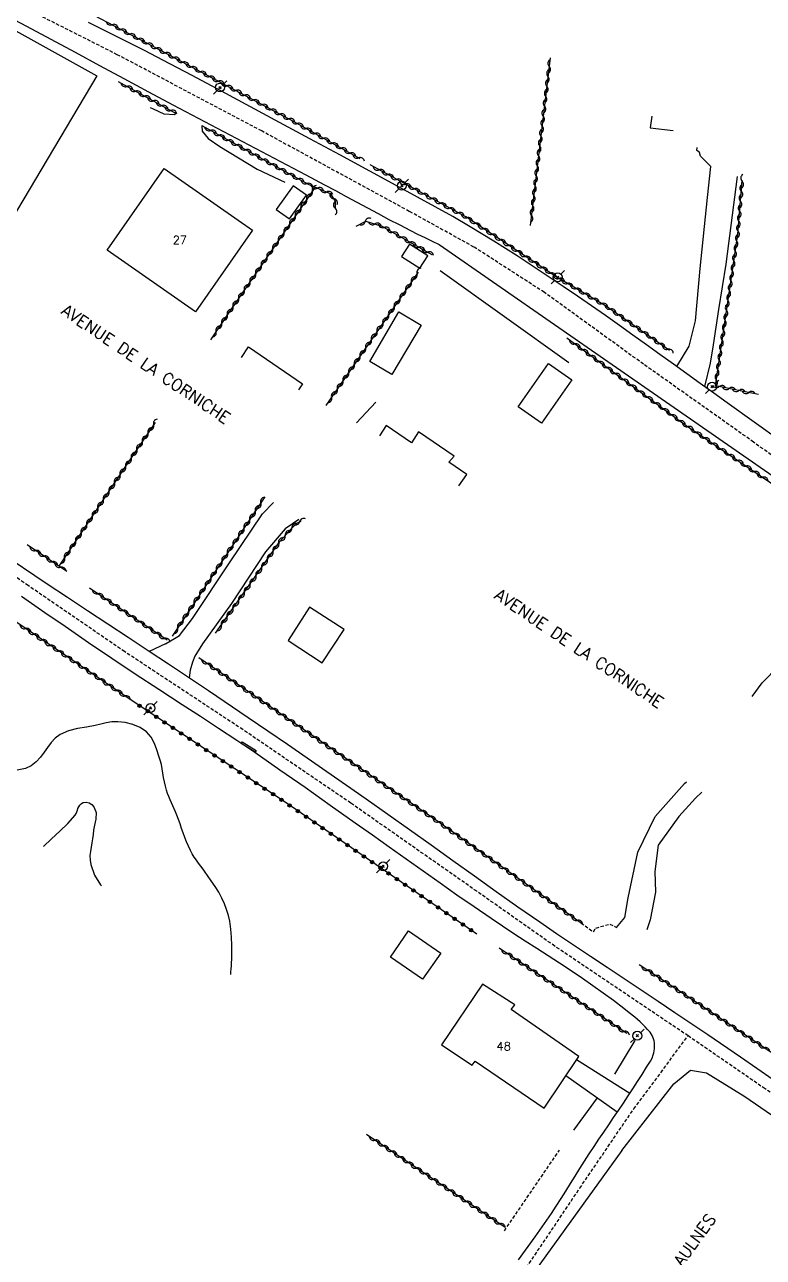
# Model space of a CAD drawing. Header units: millimetres. Extents: x 159000 to 160001, y 158000 to 159001.
# Drawn here: x 159453.4 to 159564.1, y 158266 to 158450.6 of the extents above; entities that cross this region are included whole.
import ezdxf
from ezdxf.enums import TextEntityAlignment as Align

# ---------------------------------------------------------------- set-up
doc = ezdxf.new("R2010")
doc.units = ezdxf.units.MM
doc.linetypes.add('DASHED', pattern=[0.75, 0.5, -0.25])
doc.layers.get('0').update_dxf_attribs({"linetype": 'CONTINUOUS'})
for name, color, linetype in [('W0001', 6, 'DASHED'), ('W0008', 7, 'CONTINUOUS'), ('W0017', 7, 'CONTINUOUS'), ('W0101', 7, 'CONTINUOUS'), ('W0104', 1, 'CONTINUOUS'), ('W0112', 1, 'DASHED'), ('W0211', 2, 'CONTINUOUS'), ('W0214', 2, 'CONTINUOUS'), ('W0300', 7, 'CONTINUOUS'), ('W0310', 3, 'CONTINUOUS'), ('W0323', 7, 'CONTINUOUS'), ('W0333', 7, 'CONTINUOUS'), ('W0402', 7, 'CONTINUOUS'), ('W0473', 7, 'CONTINUOUS'), ('W0515', 5, 'CONTINUOUS'), ('W0989', 7, 'CONTINUOUS'), ('W0991', 7, 'CONTINUOUS')]:
    doc.layers.add(name, color=color, linetype=linetype)
doc.styles.get("Standard").update_dxf_attribs({"font": 'romans.shx', "width": 0.85})

# ---------------------------------------------------------------- blocks, each defined once
blk = doc.blocks.new('T473')
for p, q in [((-0.166667, 0.166667), (0.166667, -0.166667)), ((-0.166667, -0.166667), (0.166667, 0.166667)), ((0.500001, 0.500001), (1.000002, 1.000002)), ((-1.000002, -1.000002), (-0.500001, -0.500001))]:
    blk.add_line(p, q)
blk.add_ellipse((0, 0), major_axis=(0.471405, 0.471405), ratio=1, start_param=5.4977871438, end_param=11.780972451)
blk = doc.blocks.new('t323o')
at = {"color": 0, "linetype": 'Continuous'}
for radius in [0.25, 0.15]:
    blk.add_circle((0, 0), radius, dxfattribs=at)
blk = doc.blocks.new('t310o')
at = {"color": 0, "linetype": 'Continuous'}
for centre, start, end in [((-0.5, 0.38), 216.8699, 323.1304), ((0.5, -0.37), 36.8699, 143.1303)]:
    blk.add_arc(centre, 0.625, start, end, dxfattribs=at)

msp = doc.modelspace()

# ---------------------------------------------------------------- linework, layer by layer
at = {"layer": 'W0001'}
for points in [[(159671.68, 158310.62), (159659.84, 158319.03), (159641.72, 158332.19), (159619.67, 158348.07), (159600.2, 158361.84), (159577.97, 158376.89), (159562.61, 158388.09), (159546.12, 158399.76), (159531.24, 158410.53), (159520.71, 158417.31), (159511.03, 158422.65), (159488.91, 158434.69), (159467.27, 158446.12), (159449.02, 158455.33), (159427.79, 158466.45), (159413.51, 158473.64), (159400.57, 158480.47), (159376.23, 158492.15)], [(159552.81, 158299.14), (159532.83, 158312.57), (159521.13, 158320.8), (159502.26, 158334), (159486.08, 158345.01), (159468.35, 158356.7), (159453.91, 158366.59), (159440.61, 158375.81), (159427.74, 158384.37), (159413.19, 158394.07)], [(159600.54, 158171), (159596.61, 158173.73), (159571.76, 158193.05), (159545.31, 158208.02), (159529.65, 158217.99), (159518.74, 158225.31), (159515.91, 158228.78), (159514.41, 158232.03), (159513.46, 158236.65), (159514.14, 158243.34), (159518.14, 158249.91), (159524.41, 158258.2), (159536.58, 158276.33), (159544.67, 158288.21), (159552.81, 158299.14)], [(159741.56, 158171), (159730.37, 158177.59), (159718.16, 158184.75), (159703.61, 158194.06), (159688.88, 158205.98), (159672.21, 158217.91), (159652.84, 158230.92), (159633.35, 158244.9), (159617.09, 158256.1), (159599.03, 158267.56), (159578.3, 158282.08), (159564.34, 158291.2), (159552.81, 158299.14)]]:
    msp.add_lwpolyline(points, dxfattribs=at)
at = {"layer": 'W0008'}
for points in [[(159449.98, 158452.35), (159453.65, 158450.41), (159457.31, 158448.45), (159460.97, 158446.48), (159464.62, 158444.51), (159468.27, 158442.54), (159471.93, 158440.57), (159475.59, 158438.62), (159478.43, 158437.12), (159481.28, 158435.61), (159484.12, 158434.12), (159486.97, 158432.62), (159489.81, 158431.12), (159492.66, 158429.62), (159495.5, 158428.12), (159498.34, 158426.62), (159499.95, 158425.76), (159501.56, 158424.9), (159503.16, 158424.04), (159504.76, 158423.17), (159506.37, 158422.31), (159507.98, 158421.45), (159509.59, 158420.61), (159511.22, 158419.78), (159512.28, 158419.24), (159513.35, 158418.72), (159514.43, 158418.2), (159515.51, 158417.7)], [(159566.74, 158388.18), (159562.7, 158391.07), (159558.66, 158393.96), (159556.64, 158395.41), (159554.63, 158396.86), (159552.61, 158398.32), (159550.6, 158399.77), (159548.59, 158401.22), (159546.57, 158402.67), (159544.55, 158404.12), (159542.53, 158405.55), (159540.43, 158407.03), (159538.34, 158408.5), (159536.23, 158409.96), (159534.11, 158411.4), (159530.65, 158413.7), (159527.19, 158415.97), (159523.69, 158418.19), (159520.15, 158420.35), (159517.54, 158421.87), (159514.9, 158423.33), (159512.24, 158424.76), (159509.59, 158426.2), (159505.1, 158428.65), (159500.6, 158431.1), (159496.1, 158433.53), (159491.6, 158435.96), (159487.24, 158438.32), (159482.87, 158440.68), (159478.5, 158443.02), (159474.11, 158445.32), (159471.33, 158446.75), (159468.54, 158448.16), (159465.75, 158449.56), (159462.95, 158450.94)], [(159515.51, 158417.7), (159593.27, 158363.78)], [(159565.56, 158292.56), (159560.67, 158295.93), (159555.76, 158299.28), (159550.84, 158302.61), (159548.31, 158304.31), (159545.78, 158306), (159543.24, 158307.68), (159540.7, 158309.36), (159538.16, 158311.04), (159535.63, 158312.73), (159533.1, 158314.44), (159530.59, 158316.15), (159527.31, 158318.43), (159524.05, 158320.72), (159520.8, 158323.04), (159517.56, 158325.36), (159514.32, 158327.69), (159511.08, 158330.01), (159507.83, 158332.32), (159504.56, 158334.61), (159498.68, 158338.69), (159492.79, 158342.76), (159486.89, 158346.8), (159480.96, 158350.81), (159477.95, 158352.83), (159474.93, 158354.84), (159471.91, 158356.84), (159468.88, 158358.83), (159465.85, 158360.82), (159462.83, 158362.81), (159459.8, 158364.8), (159456.78, 158366.81), (159449.47, 158371.69)], [(159476.99, 158348.72), (159473.47, 158351.02), (159469.96, 158353.34), (159466.47, 158355.67), (159462.98, 158358.02), (159460.96, 158359.4), (159458.94, 158360.79), (159456.92, 158362.18), (159454.91, 158363.57), (159452.9, 158364.97)], [(159527.4, 158265.57), (159529.9, 158269.04), (159532.33, 158272.55), (159533.06, 158273.65), (159533.78, 158274.76), (159534.48, 158275.88), (159535.18, 158277), (159535.88, 158278.13), (159536.58, 158279.25), (159537.28, 158280.36), (159538, 158281.48), (159538.72, 158282.57), (159539.44, 158283.65), (159540.18, 158284.73), (159540.91, 158285.81), (159541.65, 158286.89), (159542.38, 158287.97), (159543.11, 158289.06), (159543.83, 158290.15), (159544.53, 158291.21), (159545.23, 158292.28), (159545.92, 158293.36), (159546.59, 158294.45), (159546.86, 158294.9), (159547.15, 158295.35), (159547.4, 158295.82), (159547.59, 158296.32), (159547.65, 158296.61), (159547.71, 158296.91), (159547.75, 158297.2), (159547.77, 158297.5), (159547.77, 158297.8), (159547.75, 158298.11), (159547.7, 158298.4), (159547.62, 158298.7), (159547.41, 158299.21), (159547.1, 158299.68), (159546.74, 158300.1), (159546.38, 158300.5), (159545.63, 158301.26), (159544.83, 158301.95), (159544, 158302.61), (159543.17, 158303.25), (159541.65, 158304.42), (159540.1, 158305.54), (159538.53, 158306.64), (159536.96, 158307.73), (159535.27, 158308.88), (159533.56, 158310.01), (159531.85, 158311.12), (159530.13, 158312.23), (159528.41, 158313.33), (159526.7, 158314.44), (159524.99, 158315.56), (159523.29, 158316.7), (159520.73, 158318.46), (159518.17, 158320.23), (159515.63, 158322.02), (159513.09, 158323.81), (159510.56, 158325.61), (159508.02, 158327.41), (159505.49, 158329.21), (159502.94, 158331), (159499.18, 158333.65), (159495.42, 158336.32), (159491.65, 158338.96), (159487.86, 158341.57), (159485.16, 158343.39), (159482.45, 158345.19), (159479.73, 158346.96), (159476.99, 158348.72)], [(159550.66, 158291.95), (159553.18, 158294.01)], [(159553.18, 158294.01), (159555.57, 158293.61)], [(159555.57, 158293.61), (159561.33, 158290.03)], [(159542.89, 158281.99), (159550.66, 158291.95)], [(159561.33, 158290.03), (159592.29, 158268.77)], [(159542.89, 158281.99), (159528.66, 158262.25)]]:
    msp.add_lwpolyline(points, dxfattribs=at)
at = {"layer": 'W0017'}
for points in [[(159476.07, 158437.33), (159475.82, 158437.09), (159474.29, 158437.2), (159472.71, 158437.97), (159472.26, 158438.15)], [(159479.93, 158435.5), (159479.98, 158434.68), (159480.87, 158433.54), (159482.64, 158432.38), (159488.24, 158428.99), (159492.38, 158427.01)], [(159551.11, 158399.39), (159552.95, 158402.45), (159553.94, 158406.26), (159554.62, 158414.1), (159555.7, 158424.71), (159556.23, 158429.36), (159554.66, 158430.9), (159554.52, 158431.47), (159554.25, 158431.68), (159554.13, 158431.77), (159554.18, 158432.2)], [(159560.18, 158427.88), (159558.45, 158414.72), (159557.37, 158407.95), (159556.57, 158402.67), (159556.11, 158399.93), (159555.24, 158396.41)], [(159503.14, 158390.95), (159506.02, 158394.08)], [(159474.48, 158357.84), (159476.58, 158359.1), (159478.52, 158361.67), (159484.06, 158370), (159489.03, 158377.32), (159490.68, 158379.04)], [(159494.45, 158376.49), (159492.42, 158375.11), (159489.49, 158371.64), (159484.39, 158363.93), (159480.05, 158357.88), (159478.91, 158356.01), (159478.55, 158355.12), (159478.19, 158353.94), (159478.06, 158352.75)], [(159474.48, 158357.84), (159472.03, 158356.74)], [(159562.42, 158349.97), (159563.91, 158352.01), (159566.38, 158354.56), (159571.83, 158355.05), (159577.44, 158353.75), (159582.76, 158351.82), (159585.39, 158351.06), (159588.32, 158351.89), (159589.35, 158352.93)], [(159542.06, 158315.39), (159543.34, 158316.87), (159543.83, 158319.8), (159545.25, 158326.66), (159547.89, 158332.02), (159552.28, 158336.93), (159552.55, 158337.19)], [(159554.87, 158335.62), (159553.9, 158334.77), (159551.42, 158332.02), (159548.32, 158327.7), (159547.82, 158323.78), (159547.93, 158320.68), (159547.14, 158316.52), (159546.63, 158315.04)], [(159544.06, 158290.5), (159536.09, 158295.55)], [(159542.19, 158287.7), (159534.47, 158293.13)]]:
    msp.add_lwpolyline(points, dxfattribs=at)
at = {"layer": 'W0101'}
for points in [[(159547.35, 158436.93), (159547.14, 158435.16), (159550.59, 158434.77)], [(159485.88, 158400.76), (159486.94, 158402.34)], [(159486.94, 158402.34), (159495.04, 158396.8), (159494.42, 158395.91)], [(159511.38, 158387.98), (159507.57, 158390.58), (159506.54, 158389.01)], [(159518.47, 158381.53), (159519.64, 158383.24), (159516.94, 158385.1), (159517.76, 158385.98), (159512.41, 158389.64), (159511.38, 158387.98)]]:
    msp.add_lwpolyline(points, dxfattribs=at)
for points in [[(159474.3, 158429.07), (159487.51, 158419.82), (159478.97, 158407.61), (159465.76, 158416.85)], [(159536.43, 158296.06), (159526.29, 158303.09), (159526.85, 158303.78), (159522.02, 158306.87), (159515.83, 158297.77), (159520.44, 158294.77), (159520.9, 158295.36), (159531.24, 158288.31)]]:
    msp.add_lwpolyline(points, close=True, dxfattribs=at)
at = {"layer": 'W0104'}
for points in [[(159493.63, 158426.49), (159491.1, 158422.92), (159493.08, 158421.52), (159495.61, 158425.08)], [(159509.85, 158415.9), (159512.6, 158414.13), (159513.79, 158415.99), (159511.04, 158417.76)], [(159512.83, 158405.62), (159508.43, 158398.19), (159505.09, 158400.17), (159509.48, 158407.6)], [(159527.33, 158393.36), (159531.88, 158399.85), (159535.38, 158397.4), (159530.83, 158390.9)], [(159510.9, 158314.88), (159515.74, 158311.55), (159513.03, 158307.61), (159508.19, 158310.94)]]:
    msp.add_lwpolyline(points, close=True, dxfattribs=at)
at = {"layer": 'W0112'}
for points in [[(159536.76, 158316.04), (159538.64, 158314.73), (159538.98, 158315.29), (159541.06, 158315.89), (159542.06, 158315.39)], [(159525.28, 158269.94), (159533.55, 158282.04)]]:
    msp.add_lwpolyline(points, dxfattribs=at)
at = {"layer": 'W0211'}
msp.add_lwpolyline([(159484.29, 158308.32), (159484.3, 158308.68), (159484.33, 158309.16), (159484.36, 158309.64), (159484.39, 158310.12), (159484.42, 158310.6), (159484.44, 158311.07), (159484.44, 158311.55), (159484.42, 158312.74), (159484.39, 158313.93), (159484.3, 158315.12), (159484.12, 158316.31), (159483.91, 158317.19), (159483.65, 158318.06), (159483.33, 158318.92), (159482.96, 158319.75), (159482.48, 158320.65), (159481.92, 158321.51), (159481.34, 158322.34), (159480.77, 158323.18), (159480.45, 158323.64), (159480.13, 158324.1), (159479.79, 158324.55), (159479.46, 158325), (159479.13, 158325.45), (159478.81, 158325.92), (159478.51, 158326.39), (159478.23, 158326.89), (159477.92, 158327.53), (159477.63, 158328.19), (159477.38, 158328.86), (159477.14, 158329.53), (159476.91, 158330.2), (159476.68, 158330.88), (159476.44, 158331.55), (159476.18, 158332.22), (159475.99, 158332.68), (159475.79, 158333.14), (159475.59, 158333.6), (159475.38, 158334.06), (159475.18, 158334.52), (159474.99, 158334.98), (159474.81, 158335.45), (159474.65, 158335.93), (159474.47, 158336.56), (159474.33, 158337.2), (159474.21, 158337.85), (159474.11, 158338.49), (159474, 158339.14), (159473.87, 158339.79), (159473.71, 158340.43), (159473.51, 158341.05), (159473.19, 158341.99), (159472.84, 158342.95), (159472.36, 158343.88), (159471.67, 158344.67), (159470.69, 158345.34), (159469.6, 158345.79), (159468.47, 158346.06), (159467.33, 158346.2), (159466.47, 158346.2), (159465.62, 158346.05), (159464.79, 158345.84), (159463.97, 158345.65), (159462.65, 158345.4), (159461.31, 158345.16), (159459.97, 158344.82), (159458.7, 158344.26), (159457.97, 158343.72), (159457.34, 158343.06), (159456.81, 158342.34), (159456.3, 158341.63), (159455.75, 158340.9), (159455.12, 158340.21), (159454.38, 158339.61), (159453.52, 158339.2), (159451.5, 158338.77)], dxfattribs=at)
at = {"layer": 'W0214'}
msp.add_lwpolyline([(159456.22, 158327.52), (159457.41, 158328.64), (159458.65, 158329.78), (159459.86, 158330.95), (159460.98, 158332.21), (159461.12, 158332.44), (159461.22, 158332.69), (159461.3, 158332.95), (159461.38, 158333.19), (159461.5, 158333.46), (159461.67, 158333.71), (159461.89, 158333.93), (159462.16, 158334.08), (159462.63, 158334.14), (159463.08, 158334.04), (159463.47, 158333.8), (159463.77, 158333.46), (159464.1, 158332.58), (159464.06, 158331.61), (159463.85, 158330.72), (159463.72, 158329.93), (159463.67, 158329.3), (159463.57, 158328.67), (159463.45, 158328.05), (159463.33, 158327.43), (159463.23, 158326.78), (159463.18, 158326.14), (159463.19, 158325.48), (159463.29, 158324.83), (159463.87, 158323.23), (159464.76, 158321.77), (159464.89, 158321.59)], dxfattribs=at)
at = {"layer": 'W0300'}
for points in [[(159451.6, 158449.96), (159464.2, 158442.95)], [(159464.2, 158442.95), (159450.42, 158419.72)], [(159515.64, 158413.78), (159534.94, 158400.02)]]:
    msp.add_lwpolyline(points, dxfattribs=at)
at = {"layer": 'W0310'}
for points in [[(159503.67, 158430.54), (159493.69, 158436.13), (159472.67, 158447.36), (159458, 158455.11), (159446.79, 158460.79), (159430.01, 158469.15), (159411.09, 158478.48), (159396.82, 158485.65)], [(159532.13, 158445.65), (159529.15, 158420.53)], [(159467.4, 158442.08), (159476.07, 158437.33)], [(159479.93, 158435.5), (159495.88, 158426.7)], [(159550.04, 158401.81), (159540.45, 158408.51), (159533.12, 158412.79), (159519.49, 158421.82), (159505.18, 158429.6)], [(159563.37, 158395.21), (159556.9, 158396.52), (159560.25, 158419.21), (159560.93, 158427.34)], [(159496.9, 158426.27), (159483.88, 158407.34), (159481.24, 158403.4)], [(159495.88, 158426.7), (159499.19, 158425.31), (159499.91, 158424.18), (159499.92, 158423.05)], [(159503.09, 158420.45), (159504.49, 158421.17), (159506.92, 158420.45), (159514.42, 158416.17)], [(159512.35, 158413.55), (159498.51, 158393.58)], [(159534.63, 158403.68), (159552.51, 158390.59), (159565.19, 158381.98), (159573.65, 158376.11)], [(159472.94, 158391.04), (159468.12, 158383.86), (159458.52, 158369.49)], [(159489.39, 158379.91), (159475.47, 158358.99)], [(159482.01, 158359.44), (159491.65, 158373.19), (159493.42, 158375.21), (159494.27, 158376), (159494.8, 158376.25)], [(159469.34, 158349.43), (159432.41, 158374.47)], [(159459.7, 158368.7), (159453.78, 158372.68)], [(159474.75, 158358.4), (159463.13, 158366.22)], [(159536.76, 158316.04), (159515.29, 158331.23), (159479.49, 158355.77)], [(159543.64, 158299.49), (159524.47, 158312.29)], [(159596.94, 158275.49), (159580.74, 158286.33), (159552.73, 158305.03), (159545.45, 158309.8)], [(159525.39, 158270.45), (159504.62, 158284.35)]]:
    msp.add_lwpolyline(points, dxfattribs=at)
at = {"layer": 'W0323'}
msp.add_lwpolyline([(159521.17, 158314.37), (159492.58, 158334.03), (159469.35, 158349.42)], dxfattribs=at)
at = {"layer": 'W0333'}
for points in [[(159541.84, 158293.38), (159544.86, 158298.43)], [(159535.69, 158284.99), (159539.25, 158289.87)]]:
    msp.add_lwpolyline(points, dxfattribs=at)
at = {"layer": 'W0402'}
msp.add_lwpolyline([(159485.98, 158343.16), (159488.06, 158341.87), (159487.92, 158341.64), (159485.84, 158342.93)], close=True, dxfattribs=at)
at = {"layer": 'W0515'}
msp.add_lwpolyline([(159501.28, 158360), (159496.07, 158363.38), (159492.9, 158358.35), (159497.95, 158355.02)], close=True, dxfattribs=at)

# ---------------------------------------------------------------- block references
at = {"layer": 'W0310'}
for p, rotation in [((159466.5, 158450.62), 152.1515576294918), ((159467.83, 158449.92), 152.1515576294918), ((159469.15, 158449.22), 152.1515576294918), ((159470.48, 158448.52), 152.1515576294918), ((159471.81, 158447.82), 152.1515576294918), ((159473.13, 158447.11), 151.9006457046872), ((159474.45, 158446.41), 151.9006457046872), ((159475.78, 158445.7), 151.9006457046872), ((159477.1, 158444.99), 151.9006457046872), ((159531.97, 158444.37), 263.2533191231475), ((159478.42, 158444.29), 151.9006457046872), ((159479.75, 158443.58), 151.9006457046872), ((159481.07, 158442.87), 151.9006457046872), ((159531.8, 158442.88), 263.2533191231475), ((159468.71, 158441.36), 331.2933211882822), ((159482.39, 158442.17), 151.9006457046872), ((159483.72, 158441.46), 151.9006457046872), ((159531.62, 158441.39), 263.2533191231475), ((159470.03, 158440.64), 331.2933211882822), ((159471.35, 158439.92), 331.2933211882822), ((159472.66, 158439.2), 331.2933211882822), ((159485.04, 158440.75), 151.9006457046872), ((159486.36, 158440.05), 151.9006457046872), ((159487.69, 158439.34), 151.9006457046872), ((159531.45, 158439.9), 263.2533191231475), ((159473.98, 158438.48), 331.2933211882822), ((159475.29, 158437.76), 331.2933211882822), ((159489.01, 158438.64), 151.9006457046872), ((159490.33, 158437.93), 151.9006457046872), ((159531.27, 158438.41), 263.2533191231475), ((159491.66, 158437.22), 151.9006457046872), ((159492.98, 158436.52), 151.9006457046872), ((159494.29, 158435.8), 150.7085313101594), ((159530.92, 158435.43), 263.2533191231475), ((159531.09, 158436.92), 263.2533191231475), ((159481.24, 158434.77), 331.1094302004273), ((159482.55, 158434.05), 331.1094302004273), ((159495.6, 158435.06), 150.7085313101594), ((159496.91, 158434.33), 150.7085313101594), ((159498.22, 158433.6), 150.7085313101594), ((159530.74, 158433.94), 263.2533191231475), ((159483.87, 158433.32), 331.1094302004273), ((159485.18, 158432.6), 331.1094302004273), ((159486.49, 158431.88), 331.1094302004273), ((159499.53, 158432.86), 150.7085313101594), ((159500.84, 158432.13), 150.7085313101594), ((159530.56, 158432.45), 263.2533191231475), ((159487.81, 158431.15), 331.1094302004273), ((159489.12, 158430.43), 331.1094302004273), ((159502.14, 158431.39), 150.7085313101594), ((159503.45, 158430.66), 150.7085313101594), ((159530.39, 158430.96), 263.2533191231475), ((159490.43, 158429.7), 331.1094302004273), ((159491.75, 158428.98), 331.1094302004273), ((159493.06, 158428.25), 331.1094302004273), ((159506.5, 158428.88), 151.4771502086923), ((159507.82, 158428.16), 151.4771502086923), ((159530.04, 158427.98), 263.2533191231475), ((159530.21, 158429.47), 263.2533191231475), ((159494.37, 158427.53), 331.1094302004273), ((159495.69, 158426.8), 331.1094302004273), ((159509.13, 158427.45), 151.4771502086923), ((159510.45, 158426.73), 151.4771502086923), ((159529.86, 158426.49), 263.2533191231475), ((159560.91, 158427.15), 85.25305680715334), ((159495.64, 158424.44), 235.4758084621857), ((159496.49, 158425.68), 235.4758084621857), ((159497.26, 158426.12), 337.2893510737979), ((159498.64, 158425.54), 337.2893510737979), ((159499.68, 158424.54), 302.448301450184), ((159511.77, 158426.02), 151.4771502086923), ((159513.09, 158425.3), 151.4771502086923), ((159514.41, 158424.58), 151.4771502086923), ((159529.68, 158425), 263.2533191231475), ((159560.66, 158424.16), 85.25305680715334), ((159560.79, 158425.66), 85.25305680715334), ((159494.79, 158423.21), 235.4758084621857), ((159499.92, 158423.11), 270.4059863284916), ((159515.72, 158423.87), 151.4771502086923), ((159517.04, 158423.15), 151.4771502086923), ((159529.51, 158423.51), 263.2533191231475), ((159560.54, 158422.67), 85.25305680715334), ((159493.09, 158420.74), 235.4758084621857), ((159493.94, 158421.97), 235.4758084621857), ((159504.42, 158421.13), 27.15051137434357), ((159518.36, 158422.43), 151.4771502086923), ((159519.67, 158421.7), 146.4896917324001), ((159520.92, 158420.87), 146.4896917324001), ((159529.33, 158422.02), 263.2533191231475), ((159560.41, 158421.17), 85.25305680715334), ((159492.24, 158419.5), 235.4758084621857), ((159505.86, 158420.76), 343.4634657966433), ((159507.26, 158420.25), 330.3044726033099), ((159508.56, 158419.51), 330.3044726033099), ((159509.87, 158418.76), 330.3044726033099), ((159522.17, 158420.05), 146.4896917324001), ((159523.42, 158419.22), 146.4896917324001), ((159560.29, 158419.68), 85.25305680715334), ((159490.54, 158417.03), 235.4758084621857), ((159491.39, 158418.26), 235.4758084621857), ((159511.17, 158418.02), 330.3044726033099), ((159512.47, 158417.28), 330.3044726033099), ((159524.67, 158418.39), 146.4896917324001), ((159525.92, 158417.56), 146.4896917324001), ((159559.88, 158416.71), 81.60743939136802), ((159560.1, 158418.19), 81.60743939136802), ((159489.69, 158415.79), 235.4758084621857), ((159513.77, 158416.54), 330.3044726033099), ((159527.17, 158416.73), 146.4896917324001), ((159528.42, 158415.91), 146.4896917324001), ((159529.67, 158415.08), 146.4896917324001), ((159559.66, 158415.22), 81.60743939136802), ((159487.99, 158413.32), 235.4758084621857), ((159488.84, 158414.56), 235.4758084621857), ((159512.18, 158413.31), 235.2839238002425), ((159530.92, 158414.25), 146.4896917324001), ((159532.18, 158413.42), 146.4896917324001), ((159559.44, 158413.74), 81.60743939136802), ((159487.14, 158412.08), 235.4758084621857), ((159511.33, 158412.07), 235.2839238002425), ((159533.44, 158412.61), 149.7182900771416), ((159534.73, 158411.85), 149.7182900771416), ((159559.23, 158412.26), 81.60743939136802), ((159485.44, 158409.61), 235.4758084621857), ((159486.29, 158410.85), 235.4758084621857), ((159509.62, 158409.61), 235.2839238002425), ((159510.47, 158410.84), 235.2839238002425), ((159536.03, 158411.1), 149.7182900771416), ((159537.32, 158410.34), 149.7182900771416), ((159538.62, 158409.58), 149.7182900771416), ((159558.79, 158409.29), 81.60743939136802), ((159559.01, 158410.77), 81.60743939136802), ((159484.59, 158408.38), 235.4758084621857), ((159508.76, 158408.37), 235.2839238002425), ((159539.91, 158408.83), 149.7182900771416), ((159541.17, 158408.01), 145.0236257263408), ((159558.57, 158407.81), 81.60743939136802), ((159482.91, 158405.89), 236.1368407601663), ((159483.74, 158407.14), 236.1368407601663), ((159507.06, 158405.91), 235.2839238002425), ((159507.91, 158407.14), 235.2839238002425), ((159542.4, 158407.15), 145.0236257263408), ((159543.63, 158406.29), 145.0236257263408), ((159558.35, 158406.32), 81.60743939136802), ((159482.07, 158404.65), 236.1368407601663), ((159506.2, 158404.68), 235.2839238002425), ((159544.86, 158405.43), 145.0236257263408), ((159546.09, 158404.57), 145.0236257263408), ((159558.13, 158404.84), 81.60743939136802), ((159504.49, 158402.21), 235.2839238002425), ((159505.35, 158403.44), 235.2839238002425), ((159535.84, 158402.79), 323.7884196750114), ((159547.32, 158403.71), 145.0236257263408), ((159548.54, 158402.85), 145.0236257263408), ((159557.69, 158401.87), 81.60743939136802), ((159557.91, 158403.35), 81.60743939136802), ((159503.64, 158400.98), 235.2839238002425), ((159537.05, 158401.91), 323.7884196750114), ((159538.26, 158401.02), 323.7884196750114), ((159549.77, 158401.99), 145.0236257263408), ((159557.47, 158400.39), 81.60743939136802), ((159501.93, 158398.51), 235.2839238002425), ((159502.78, 158399.74), 235.2839238002425), ((159539.48, 158400.13), 323.7884196750114), ((159540.69, 158399.25), 323.7884196750114), ((159557.26, 158398.9), 81.60743939136802), ((159501.08, 158397.28), 235.2839238002425), ((159541.9, 158398.36), 323.7884196750114), ((159543.11, 158397.48), 323.7884196750114), ((159544.32, 158396.59), 323.7884196750114), ((159557.04, 158397.42), 81.60743939136802), ((159499.37, 158394.81), 235.2839238002425), ((159500.22, 158396.04), 235.2839238002425), ((159545.53, 158395.7), 323.7884196750114), ((159546.74, 158394.82), 323.7884196750114), ((159557.48, 158396.4), 168.5741671307012), ((159558.96, 158396.11), 168.5741671307012), ((159560.43, 158395.81), 168.5741671307012), ((159561.9, 158395.51), 168.5741671307012), ((159547.95, 158393.93), 323.7884196750114), ((159549.16, 158393.05), 323.7884196750114), ((159550.37, 158392.16), 323.7884196750114), ((159551.58, 158391.27), 323.7884196750114), ((159471.87, 158389.44), 236.1368407601491), ((159472.7, 158390.68), 236.1368407601491), ((159552.79, 158390.4), 325.8340080129049), ((159554.04, 158389.55), 325.8340080129049), ((159471.03, 158388.19), 236.1368407601491), ((159555.28, 158388.71), 325.8340080129049), ((159556.52, 158387.87), 325.8340080129049), ((159469.36, 158385.7), 236.1368407601491), ((159470.19, 158386.95), 236.1368407601491), ((159557.76, 158387.03), 325.8340080129049), ((159559, 158386.18), 325.8340080129049), ((159468.52, 158384.45), 236.1368407601491), ((159560.24, 158385.34), 325.8340080129049), ((159561.48, 158384.5), 325.8340080129049), ((159562.72, 158383.66), 325.8340080129049), ((159466.85, 158381.96), 236.2446491690151), ((159467.69, 158383.21), 236.2446491690151), ((159563.97, 158382.82), 325.8340080129049), ((159466.02, 158380.71), 236.2446491690151), ((159464.35, 158378.22), 236.2446491690151), ((159465.19, 158379.47), 236.2446491690151), ((159488.77, 158378.97), 236.3375067880507), ((159463.52, 158376.97), 236.2446491690151), ((159487.11, 158376.47), 236.3375067880507), ((159487.94, 158377.72), 236.3375067880507), ((159461.85, 158374.48), 236.2446491690151), ((159462.69, 158375.73), 236.2446491690151), ((159486.27, 158375.22), 236.3375067880507), ((159493.43, 158375.22), 42.76792043173605), ((159494.59, 158376.15), 25.0330179948038), ((159461.02, 158373.23), 236.2446491690151), ((159484.61, 158372.73), 236.3375067880507), ((159485.44, 158373.97), 236.3375067880507), ((159491.48, 158372.95), 54.95796179607157), ((159492.45, 158374.09), 48.89638764595485), ((159455.02, 158371.84), 146.0360477745705), ((159456.27, 158371.01), 146.0360477745705), ((159459.35, 158370.74), 236.2446491690151), ((159460.19, 158371.98), 236.2446491690151), ((159483.78, 158371.48), 236.3375067880507), ((159490.62, 158371.72), 54.95796179607157), ((159457.51, 158370.17), 146.0360477745705), ((159458.76, 158369.33), 146.0360477745705), ((159482.12, 158368.98), 236.3375067880507), ((159482.95, 158370.23), 236.3375067880507), ((159488.9, 158369.26), 54.95796179607157), ((159489.76, 158370.49), 54.95796179607157), ((159481.29, 158367.73), 236.3375067880507), ((159488.04, 158368.03), 54.95796179607157), ((159464.38, 158365.38), 146.0512574186904), ((159479.62, 158365.23), 236.3375067880507), ((159480.45, 158366.48), 236.3375067880507), ((159486.32, 158365.58), 54.95796179607157), ((159487.18, 158366.8), 54.95796179607157), ((159465.62, 158364.54), 146.0512574186904), ((159466.87, 158363.7), 146.0512574186904), ((159478.79, 158363.99), 236.3375067880507), ((159484.59, 158363.12), 54.95796179607157), ((159485.46, 158364.35), 54.95796179607157), ((159468.11, 158362.87), 146.0512574186904), ((159469.35, 158362.03), 146.0512574186904), ((159477.13, 158361.49), 236.3375067880507), ((159477.96, 158362.74), 236.3375067880507), ((159483.73, 158361.89), 54.95796179607157), ((159453.52, 158360.16), 145.8661138494164), ((159470.6, 158361.19), 146.0512574186904), ((159471.84, 158360.35), 146.0512574186904), ((159476.3, 158360.24), 236.3375067880507), ((159482.87, 158360.66), 54.95796179607157), ((159454.76, 158359.32), 145.8661138494164), ((159456, 158358.47), 145.8661138494164), ((159473.09, 158359.52), 146.0512574186904), ((159474.33, 158358.68), 146.0512574186904), ((159457.24, 158357.63), 145.8661138494164), ((159458.48, 158356.79), 145.8661138494164), ((159459.73, 158355.95), 145.8661138494164), ((159460.97, 158355.11), 145.8661138494164), ((159462.21, 158354.27), 145.8661138494164), ((159480.73, 158354.92), 145.5761296158499), ((159463.45, 158353.42), 145.8661138494164), ((159464.69, 158352.58), 145.8661138494164), ((159481.97, 158354.07), 145.5761296158499), ((159483.21, 158353.22), 145.5761296158499), ((159484.44, 158352.38), 145.5761296158499), ((159465.93, 158351.74), 145.8661138494164), ((159467.18, 158350.9), 145.8661138494164), ((159485.68, 158351.53), 145.5761296158499), ((159486.92, 158350.68), 145.5761296158499), ((159468.42, 158350.06), 145.8661138494164), ((159488.16, 158349.83), 145.5761296158499), ((159489.39, 158348.98), 145.5761296158499), ((159490.63, 158348.14), 145.5761296158499), ((159491.87, 158347.29), 145.5761296158499), ((159493.11, 158346.44), 145.5761296158499), ((159494.34, 158345.59), 145.5761296158499), ((159495.58, 158344.74), 145.5761296158499), ((159496.82, 158343.9), 145.5761296158499), ((159498.05, 158343.05), 145.5761296158499), ((159499.29, 158342.2), 145.5761296158499), ((159500.53, 158341.35), 145.5761296158499), ((159501.77, 158340.5), 145.5761296158499), ((159503, 158339.66), 145.5761296158499), ((159504.24, 158338.81), 145.5761296158499), ((159505.48, 158337.96), 145.5761296158499), ((159506.72, 158337.11), 145.5761296158499), ((159507.95, 158336.26), 145.5761296158499), ((159509.19, 158335.42), 145.5761296158499), ((159510.43, 158334.57), 145.5761296158499), ((159511.67, 158333.72), 145.5761296158499), ((159512.9, 158332.87), 145.5761296158499), ((159514.14, 158332.02), 145.5761296158499), ((159515.38, 158331.18), 144.7008591050781), ((159516.6, 158330.31), 144.7008591050781), ((159517.82, 158329.44), 144.7008591050781), ((159519.05, 158328.58), 144.7008591050781), ((159520.27, 158327.71), 144.7008591050781), ((159521.5, 158326.84), 144.7008591050781), ((159522.72, 158325.98), 144.7008591050781), ((159523.95, 158325.11), 144.7008591050781), ((159525.17, 158324.24), 144.7008591050781), ((159526.39, 158323.37), 144.7008591050781), ((159527.62, 158322.51), 144.7008591050781), ((159528.84, 158321.64), 144.7008591050781), ((159530.07, 158320.77), 144.7008591050781), ((159531.29, 158319.91), 144.7008591050781), ((159532.52, 158319.04), 144.7008591050781), ((159533.74, 158318.17), 144.7008591050781), ((159534.96, 158317.31), 144.7008591050781), ((159536.19, 158316.44), 144.7008591050781), ((159525.71, 158311.46), 146.2727148964677), ((159526.96, 158310.62), 146.2727148964677), ((159528.21, 158309.79), 146.2727148964677), ((159529.46, 158308.96), 146.2727148964677), ((159530.7, 158308.12), 146.2727148964677), ((159546.71, 158308.98), 146.753482644192), ((159547.96, 158308.16), 146.753482644192), ((159531.95, 158307.29), 146.2727148964677), ((159533.2, 158306.46), 146.2727148964677), ((159549.21, 158307.34), 146.753482644192), ((159550.47, 158306.52), 146.753482644192), ((159534.45, 158305.63), 146.2727148964677), ((159535.69, 158304.79), 146.2727148964677), ((159551.72, 158305.69), 146.753482644192), ((159552.98, 158304.87), 146.2632266606641), ((159536.94, 158303.96), 146.2727148964677), ((159538.19, 158303.13), 146.2727148964677), ((159554.22, 158304.04), 146.2632266606641), ((159555.47, 158303.2), 146.2632266606641), ((159539.44, 158302.29), 146.2727148964677), ((159540.68, 158301.46), 146.2727148964677), ((159541.93, 158300.63), 146.2727148964677), ((159556.72, 158302.37), 146.2632266606641), ((159557.97, 158301.54), 146.2632266606641), ((159559.21, 158300.7), 146.2632266606641), ((159543.18, 158299.8), 146.2727148964677), ((159560.46, 158299.87), 146.2632266606641), ((159561.71, 158299.04), 146.2632266606641), ((159562.96, 158298.2), 146.2632266606641), ((159564.2, 158297.37), 146.2632266606641), ((159505.87, 158283.52), 146.2056247566253), ((159507.12, 158282.68), 146.2056247566253), ((159508.36, 158281.85), 146.2056247566253), ((159509.61, 158281.01), 146.2056247566253), ((159510.86, 158280.18), 146.2056247566253), ((159512.1, 158279.34), 146.2056247566253), ((159513.35, 158278.51), 146.2056247566253), ((159514.6, 158277.68), 146.2056247566253), ((159515.84, 158276.84), 146.2056247566253), ((159517.09, 158276.01), 146.2056247566253), ((159518.34, 158275.17), 146.2056247566253), ((159519.58, 158274.34), 146.2056247566253), ((159520.83, 158273.5), 146.2056247566253), ((159522.08, 158272.67), 146.2056247566253), ((159523.32, 158271.84), 146.2056247566253), ((159524.57, 158271), 146.2056247566253)]:
    msp.add_blockref('t310o', p, dxfattribs=dict(at, rotation=rotation))
at = {"layer": 'W0323'}
for p, rotation in [((159470.6, 158348.59), 146.4849740167429), ((159471.85, 158347.76), 146.4849740167429), ((159473.1, 158346.93), 146.4849740167429), ((159474.35, 158346.1), 146.4849740167429), ((159475.6, 158345.27), 146.4849740167429), ((159476.85, 158344.45), 146.4849740167429), ((159478.1, 158343.62), 146.4849740167429), ((159479.35, 158342.79), 146.4849740167429), ((159480.6, 158341.96), 146.4849740167429), ((159481.85, 158341.13), 146.4849740167429), ((159483.1, 158340.3), 146.4849740167429), ((159484.35, 158339.48), 146.4849740167429), ((159485.6, 158338.65), 146.4849740167429), ((159486.85, 158337.82), 146.4849740167429), ((159488.1, 158336.99), 146.4849740167429), ((159489.35, 158336.16), 146.4849740167429), ((159490.61, 158335.34), 146.4849740167429), ((159491.86, 158334.51), 146.4849740167429), ((159493.1, 158333.67), 145.4853523966724), ((159494.34, 158332.82), 145.4853523966724), ((159495.57, 158331.97), 145.4853523966724), ((159496.81, 158331.12), 145.4853523966724), ((159498.04, 158330.27), 145.4853523966724), ((159499.28, 158329.42), 145.4853523966724), ((159500.52, 158328.57), 145.4853523966724), ((159501.75, 158327.72), 145.4853523966724), ((159502.99, 158326.87), 145.4853523966724), ((159504.22, 158326.02), 145.4853523966724), ((159505.46, 158325.17), 145.4853523966724), ((159506.7, 158324.32), 145.4853523966724), ((159507.93, 158323.47), 145.4853523966724), ((159509.17, 158322.62), 145.4853523966724), ((159510.4, 158321.77), 145.4853523966724), ((159511.64, 158320.92), 145.4853523966724), ((159512.88, 158320.07), 145.4853523966724), ((159514.11, 158319.22), 145.4853523966724), ((159515.35, 158318.37), 145.4853523966724), ((159516.58, 158317.52), 145.4853523966724), ((159517.82, 158316.67), 145.4853523966724), ((159519.06, 158315.82), 145.4853523966724), ((159520.29, 158314.97), 145.4853523966724)]:
    msp.add_blockref('t323o', p, dxfattribs=dict(at, rotation=rotation))
at = {"layer": 'W0473'}
for p in [(159482.67, 158441.21), (159509.91, 158426.49), (159533.27, 158412.78), (159556.4, 158396.38), (159472.24, 158348.25), (159507.11, 158324.54), (159545.2, 158299.16)]:
    msp.add_blockref('T473', p, dxfattribs=at)

# ---------------------------------------------------------------- texts
at = {"layer": 'W0989'}
for s, rotation, p in [('AVENUE DE LA CORNICHE', 326.0565, (159458.73, 158407.37)), ('AVENUE DE LA CORNICHE', 326.0565, (159523.65, 158364.76)), ('AVENUE DES AULNES', 54.2955, (159542.72, 158251.69))]:
    msp.add_text(s, height=1.75, rotation=rotation, dxfattribs=at).set_placement(p)
at = {"layer": 'W0991'}
for s, p in [('27', (159476.64, 158418.34)), ('48', (159525.17, 158297.59))]:
    msp.add_text(s, height=1.25, dxfattribs=at).set_placement(p, align=Align.MIDDLE_CENTER)

doc.saveas('drawing.dxf')
